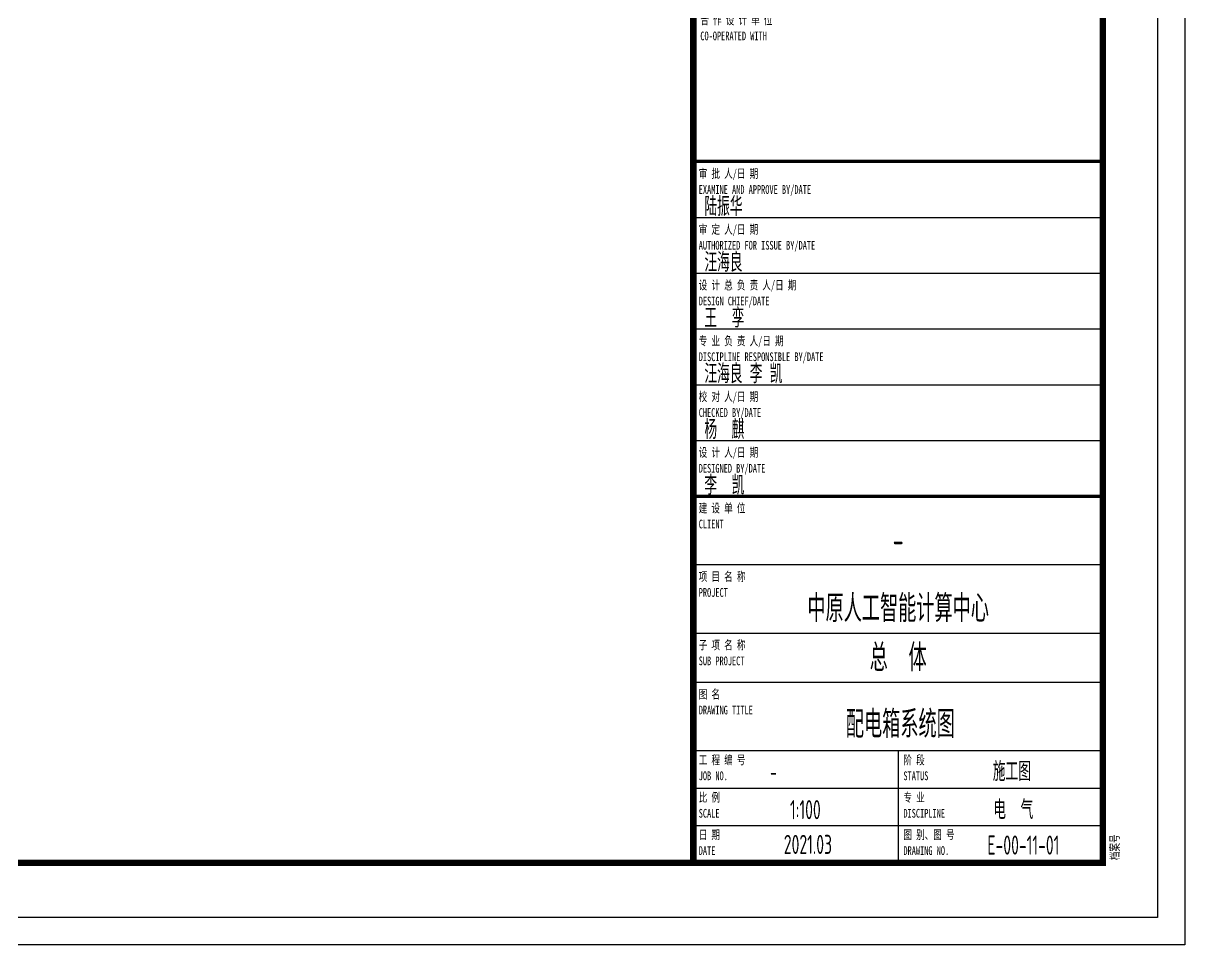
# Model space of a CAD drawing. Header units: millimetres. Extents: x 642589 to 822030, y 613835 to 674235.
# Drawn here: x 706414 to 727689, y 613835 to 630706 of the extents above; entities that cross this region are included whole.
import ezdxf
from ezdxf.enums import TextEntityAlignment as Align

# ---------------------------------------------------------------- set-up
doc = ezdxf.new("R2010")
doc.units = ezdxf.units.MM
doc.header["$LTSCALE"] = 500
for name, color, linetype in [('AISA-A1$0$2017_11-sheet-R$0$C-SHET-TTLB', 11, 'Continuous'), ('AISA-A1$0$C-SHET-TTLB', 11, 'Continuous'), ('E-00 总体-图签$0$通-图框-图签', 4, 'Continuous'), ('E-00 总体-图签$0$通-图框-标题块', 11, 'Continuous'), ('通-图框-文字', 4, 'Continuous')]:
    doc.layers.add(name, color=color, linetype=linetype)
doc.layers.add('设计院修改内容', color=1, linetype='Continuous', plot=False)
doc.styles.add('AISA-A1$0$2017_11-sheet-R$0$SHEET-ECADI', font='simhei.ttf', dxfattribs={"width": 0.7})
doc.styles.add('E-00 总体-图签$0$XD2008', font='xd-hzs.shx', dxfattribs={"width": 0.7, "bigfont": 'xd-hztxt.shx'})
doc.styles.add('XD2008', font='xd-hzs.shx', dxfattribs={"width": 0.7, "bigfont": 'xd-hztxt.shx'})

# ---------------------------------------------------------------- blocks, each defined once
blk = doc.blocks.new('AISA-A1$0$2017_11-sheet-R', base_point=(415, 5))
at = {"layer": 'AISA-A1$0$2017_11-sheet-R$0$C-SHET-TTLB'}
for p, q in [((340.02, 123.16), (415, 123.16)), ((340.02, 112.95), (415, 112.95)), ((340.02, 102.74), (415, 102.74)), ((340.02, 92.53), (415, 92.53)), ((340.02, 82.33), (415, 82.33)), ((340.02, 59.59), (415, 59.59)), ((340.02, 47.07), (415, 47.07)), ((340.02, 38.07), (415, 38.07)), ((340.02, 25.54), (415, 25.54)), ((377.51, 25.54), (377.51, 4.99)), ((340.02, 18.68), (415, 18.68)), ((340.02, 11.85), (415, 11.85))]:
    blk.add_line(p, q, dxfattribs=at)
for points in [[(339.71, 133.41, 0.6, 0.6, 0), (414.71, 133.41, 0.9, 0.9, 0)], [(340.02, 72.12, 0.6, 0.6, 0), (415.02, 72.12, 0.9, 0.9, 0)]]:
    blk.add_lwpolyline(points, format="xyseb", dxfattribs=at)
at = {"layer": 'AISA-A1$0$2017_11-sheet-R$0$C-SHET-TTLB', "style": 'AISA-A1$0$2017_11-sheet-R$0$SHEET-ECADI', "width": 0.7}
for s, p in [('合 作 设 计 单 位', (341.27, 158.5)), ('CO-OPERATED WITH', (341.27, 155.59)), ('审 批 人/日 期', (340.98, 130.38)), ('EXAMINE AND APPROVE BY/DATE', (340.98, 127.47)), ('审 定 人/日 期', (340.98, 120.16)), ('AUTHORIZED FOR ISSUE BY/DATE', (340.98, 117.26)), ('设 计 总 负 责 人/日 期', (340.98, 109.96)), ('DESIGN CHIEF/DATE', (340.98, 107.05)), ('专 业 负 责 人/日 期', (340.98, 99.75)), ('DISCIPLINE RESPONSIBLE BY/DATE', (340.98, 96.85)), ('校 对 人/日 期', (340.98, 89.54)), ('CHECKED BY/DATE', (340.98, 86.64)), ('设 计 人/日 期', (340.98, 79.33)), ('DESIGNED BY/DATE', (340.98, 76.43)), ('建 设 单 位', (340.98, 69.13)), ('CLIENT', (340.98, 66.22)), ('项 目 名 称', (340.98, 56.6)), ('PROJECT', (340.98, 53.7)), ('子 项 名 称', (340.98, 44.07)), ('SUB PROJECT', (340.98, 41.17)), ('图 名', (340.98, 35.07)), ('DRAWING TITLE', (340.98, 32.17)), ('工 程 编 号', (340.98, 23.03)), ('阶 段', (378.47, 23.03)), ('JOB NO.', (340.98, 20.13)), ('STATUS', (378.47, 20.13)), ('比 例', (340.98, 16.18)), ('专 业', (378.47, 16.18)), ('SCALE', (340.98, 13.27)), ('DISCIPLINE', (378.47, 13.27)), ('日 期', (340.98, 9.34)), ('图 别、图 号', (378.47, 9.34)), ('DATE', (340.98, 6.44)), ('DRAWING NO.', (378.47, 6.44))]:
    blk.add_text(s, height=1.6, dxfattribs=at).set_placement(p)
blk.add_text('档案号', height=1.6, rotation=90, dxfattribs=at).set_placement((417.98, 5.49))
blk = doc.blocks.new('AISA-A1')
at = {"layer": 'AISA-A1$0$C-SHET-TTLB'}
for points in [[(846, 599), (846, -5), (-5, -5), (-5, 599)], [(841, 594), (841, 0), (0, 0), (0, 594)]]:
    blk.add_lwpolyline(points, close=True, dxfattribs=at)
at = {"layer": 'AISA-A1$0$C-SHET-TTLB', "const_width": 1.2}
blk.add_lwpolyline([(18.4, 584), (831, 584), (831, 10), (18.4, 10)], close=True, dxfattribs=at)
at = {"layer": 'AISA-A1$0$C-SHET-TTLB'}
blk.add_lwpolyline([(756, 584, 1.2, 1.2, 0), (756, 10, 0.9, 0.9, 0)], format="xyseb", dxfattribs=at)
blk.add_blockref('AISA-A1$0$2017_11-sheet-R', (831, 10), dxfattribs=at)
blk = doc.blocks.new('E-00 总体-图签')
at = {"layer": 'E-00 总体-图签$0$通-图框-标题块'}
for p, q in [((0, 1500), (0, 0)), ((0, 0), (-1500, 0))]:
    blk.add_line(p, q, dxfattribs=at)
at = {"layer": 'E-00 总体-图签$0$通-图框-图签', "style": 'E-00 总体-图签$0$XD2008'}
for s, width, p in [('陆振华', 0.7, (-7298, 11841)), ('汪海良', 0.7, (-7298, 10820)), ('王  孪', 0.7, (-7298, 9799)), ('汪海良 李 凯', 0.7, (-7298, 8778)), ('杨  麒', 0.7, (-7298, 7758)), ('李  凯', 0.7, (-7298, 6737)), ('施工图', 0.7, (-2016, 1498)), ('-', 0.6, (-6095, 1491)), ('1:100', 0.7, (-5730, 798)), ('电  气', 0.7, (-2007, 798)), ('2021.03', 0.7, (-5844, 162))]:
    blk.add_text(s, height=350, dxfattribs=dict(at, width=width)).set_placement(p)
at = {"layer": 'E-00 总体-图签$0$通-图框-图签', "style": 'E-00 总体-图签$0$XD2008', "width": 0.7}
for s, p in [('-', (-3749, 5909)), ('中原人工智能计算中心', (-3749, 4657)), ('总  体', (-3749, 3757))]:
    blk.add_text(s, height=500, dxfattribs=at).set_placement(p, align=Align.MIDDLE_CENTER)

msp = doc.modelspace()

# ---------------------------------------------------------------- block references
at = {"layer": '设计院修改内容', "xscale": 100, "yscale": 100, "zscale": 100}
msp.add_blockref('AISA-A1', (643089, 614335), dxfattribs=at)
at = {"layer": '设计院修改内容'}
msp.add_blockref('E-00 总体-图签', (726189, 615335), dxfattribs=at)

# ---------------------------------------------------------------- texts
at = {"layer": '通-图框-文字', "style": 'XD2008', "width": 0.7}
for s, height, p in [('配电箱系统图', 500, (722480, 617873)), ('E-00-11-01', 350, (724733, 615660))]:
    msp.add_text(s, height=height, dxfattribs=at).set_placement(p, align=Align.MIDDLE_CENTER)

doc.saveas('drawing.dxf')
